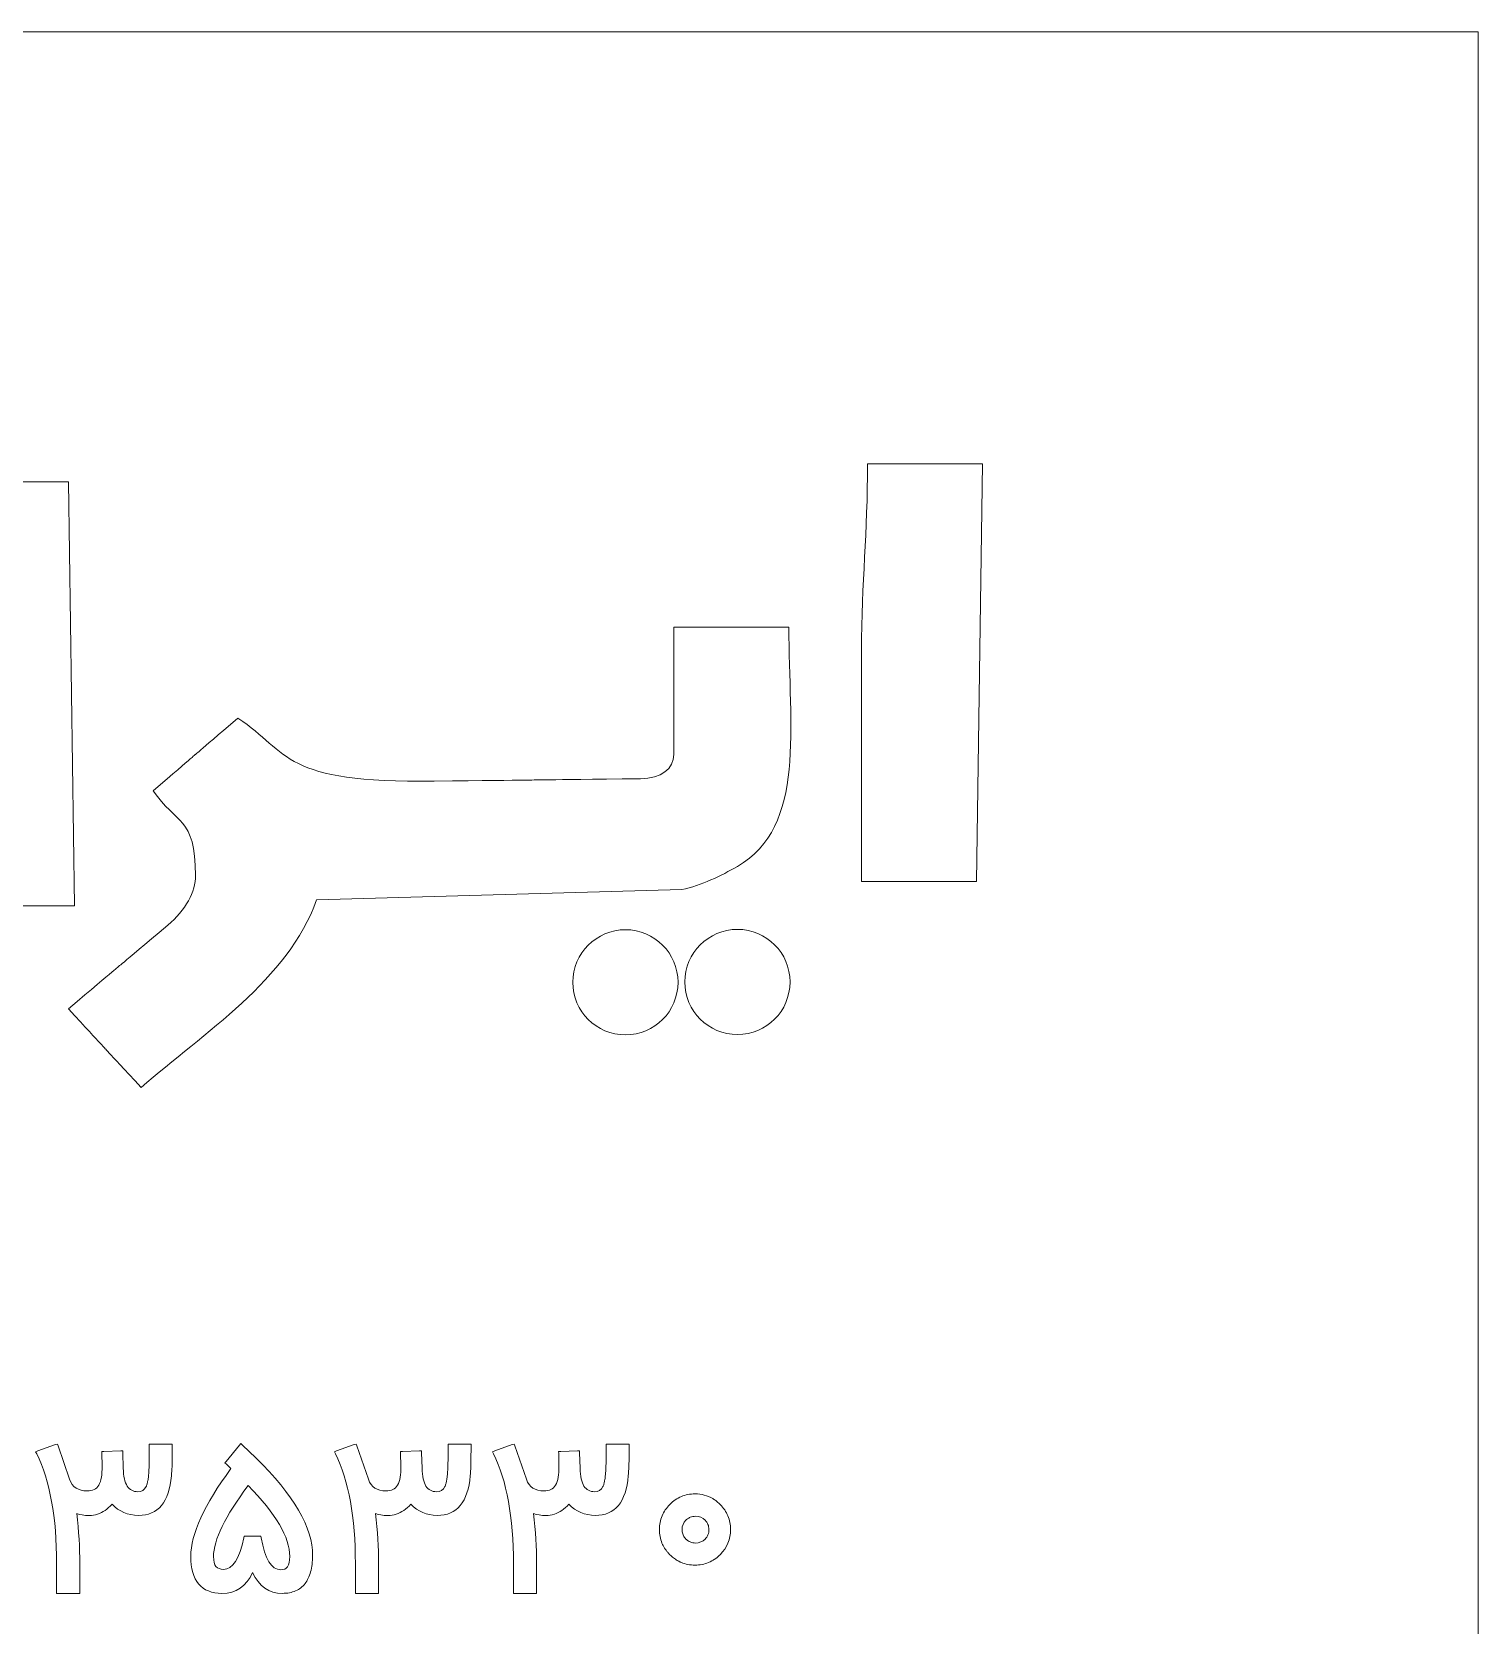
# Model space of a CAD drawing. Header units: millimetres. Extents: x -33 to 258, y -95 to 44.
# Drawn here: x 42.6 to 105.7, y -25.5 to 44.1 of the extents above; entities that cross this region are included whole.
import ezdxf

# ---------------------------------------------------------------- set-up
doc = ezdxf.new("R2010")
doc.units = ezdxf.units.MM
doc.header["$MEASUREMENT"] = 0
doc.layers.add('Layer 1', color=7, linetype='Continuous')

msp = doc.modelspace()

# ---------------------------------------------------------------- linework, layer by layer
at = {"layer": 'Layer 1', "color": 250, "lineweight": 18}
msp.add_open_spline([(-33.0567, -94.6882), (-33.0567, -94.6882), (105.7495, -94.6882), (105.7495, -94.6882), (105.7495, -94.6882), (105.7495, 44.118), (105.7495, 44.118), (105.7495, 44.118), (-33.0567, 44.118), (-33.0567, 44.118), (-33.0567, 44.118), (-33.0567, -94.6882), (-33.0567, -94.6882)], degree=3, knots=[0, 0, 0, 0, 0.25, 0.25, 0.25, 0.5, 0.5, 0.5, 0.75, 0.75, 0.75, 1, 1, 1, 1], dxfattribs=at)
at = {"layer": 'Layer 1', "color": 250, "lineweight": 9}
for points, knots in [([(78.8067, 17.052), (78.8067, 17.052), (78.8067, 6.9991), (78.8067, 6.9991), (78.8067, 6.9991), (83.8331, 6.9991), (83.8331, 6.9991), (83.8331, 6.9991), (84.0977, 25.253), (84.0977, 25.253), (84.0977, 25.253), (79.0712, 25.253), (79.0712, 25.253), (79.0712, 22.2003), (78.8067, 20.1348), (78.8067, 17.052)], [0, 0, 0, 0, 0.2, 0.2, 0.2, 0.4, 0.4, 0.4, 0.6, 0.6, 0.6, 0.8, 0.8, 0.8, 1, 1, 1, 1]), ([(39.3887, 5.9409), (39.3887, 5.9409), (44.4152, 5.9409), (44.4152, 5.9409), (44.4152, 5.9409), (44.1506, 24.4594), (44.1506, 24.4594), (44.1506, 24.4594), (38.8596, 24.4594), (38.8596, 24.4594), (38.8876, 23.2022), (39.1279, 22.8717), (39.1243, 19.9621), (39.1223, 18.3736), (39.1298, 16.7851), (39.1207, 15.1966), (39.1097, 13.2785), (39.4025, 12.5536), (39.3949, 10.709), (39.3884, 9.1195), (39.3887, 7.5304), (39.3887, 5.9409)], [0, 0, 0, 0, 0.1428571, 0.1428571, 0.1428571, 0.2857143, 0.2857143, 0.2857143, 0.4285714, 0.4285714, 0.4285714, 0.5714286, 0.5714286, 0.5714286, 0.7142857, 0.7142857, 0.7142857, 0.8571429, 0.8571429, 0.8571429, 1, 1, 1, 1]), ([(70.6056, 12.5546), (70.6056, 11.9285), (70.0529, 11.5028), (69.1457, 11.492), (60.1353, 11.3848), (69.1457, 11.492), (60.1353, 11.3848), (53.4619, 11.2989), (53.8568, 12.6026), (51.558, 14.1419), (47.8543, 10.9673), (51.558, 14.1419), (47.8543, 10.9673), (48.8441, 9.4892), (49.7062, 9.8609), (49.7062, 7.2636), (49.7062, 6.5621), (49.2688, 5.7471), (48.4963, 5.0975), (44.1506, 1.4435), (48.4963, 5.0975), (44.1506, 1.4435), (47.3252, -1.9956), (44.1506, 1.4435), (47.3252, -1.9956), (50.0601, 0.3885), (53.7593, 2.7047), (54.9972, 6.2054), (54.9972, 6.2054), (70.9579, 6.6468), (70.9579, 6.6468), (71.7999, 6.8275), (72.6803, 7.2563), (73.3832, 7.6607), (76.4036, 9.398), (75.6321, 13.746), (75.6321, 18.1102), (75.6321, 18.1102), (70.6056, 18.1102), (70.6056, 18.1102), (70.6056, 18.1102), (70.6056, 12.5546), (70.6056, 12.5546)], [0, 0, 0, 0, 0.0714286, 0.0714286, 0.0714286, 0.1428571, 0.1428571, 0.1428571, 0.2142857, 0.2142857, 0.2142857, 0.2857143, 0.2857143, 0.2857143, 0.3571429, 0.3571429, 0.3571429, 0.4285714, 0.4285714, 0.4285714, 0.5, 0.5, 0.5, 0.5714286, 0.5714286, 0.5714286, 0.6428571, 0.6428571, 0.6428571, 0.7142857, 0.7142857, 0.7142857, 0.7857143, 0.7857143, 0.7857143, 0.8571429, 0.8571429, 0.8571429, 0.9285714, 0.9285714, 0.9285714, 1, 1, 1, 1]), ([(68.4892, 0.3014), (69.7584, 0.3014), (70.7873, 1.3303), (70.7873, 2.5995), (70.7873, 3.8687), (69.7584, 4.8976), (68.4892, 4.8976), (67.22, 4.8976), (66.1911, 3.8687), (66.1911, 2.5995), (66.1911, 1.3303), (67.22, 0.3014), (68.4892, 0.3014)], [0, 0, 0, 0, 0.25, 0.25, 0.25, 0.5, 0.5, 0.5, 0.75, 0.75, 0.75, 1, 1, 1, 1]), ([(73.3834, 0.3158), (74.6526, 0.3158), (75.6815, 1.3447), (75.6815, 2.6139), (75.6815, 3.8831), (74.6526, 4.912), (73.3834, 4.912), (72.1142, 4.912), (71.0853, 3.8831), (71.0853, 2.6139), (71.0853, 1.3447), (72.1142, 0.3158), (73.3834, 0.3158)], [0, 0, 0, 0, 0.25, 0.25, 0.25, 0.5, 0.5, 0.5, 0.75, 0.75, 0.75, 1, 1, 1, 1]), ([(44.5142, -20.6083), (44.6043, -21.3573), (44.6501, -22.092), (44.6501, -22.8109), (44.6501, -22.8109), (44.6501, -24.0007), (44.6501, -24.0007), (44.6501, -24.0007), (44.6501, -24.0939), (44.6501, -24.0939), (44.6501, -24.0939), (44.5569, -24.0939), (44.5569, -24.0939), (44.5569, -24.0939), (43.7273, -24.0939), (43.7273, -24.0939), (43.7273, -24.0939), (43.6357, -24.0939), (43.6357, -24.0939), (43.6357, -24.0939), (43.6357, -24.0007), (43.6357, -24.0007), (43.6357, -24.0007), (43.6357, -22.7983), (43.6357, -22.7983), (43.6357, -20.7726), (43.345, -19.1736), (42.7651, -17.9965), (42.7651, -17.9965), (42.7193, -17.9048), (42.7193, -17.9048), (42.7193, -17.9048), (42.8156, -17.8669), (42.8156, -17.8669), (42.8156, -17.8669), (43.5804, -17.5983), (43.5804, -17.5983), (43.5804, -17.5983), (43.6673, -17.5715), (43.6673, -17.5715), (43.6673, -17.5715), (43.6957, -17.6552), (43.6957, -17.6552), (43.6957, -17.6552), (44.2045, -19.112), (44.2045, -19.112), (44.3214, -19.4486), (44.5774, -19.6192), (44.9692, -19.6224), (45.2063, -19.6255), (45.3753, -19.5386), (45.478, -19.3632), (45.5823, -19.1894), (45.6313, -18.9113), (45.6218, -18.529), (45.6218, -18.529), (45.6123, -17.9886), (45.6123, -17.9886), (45.6123, -17.9886), (45.6076, -17.8954), (45.6076, -17.8954), (45.6076, -17.8954), (45.6992, -17.8906), (45.6992, -17.8906), (45.6992, -17.8906), (46.4355, -17.8669), (46.4355, -17.8669), (46.4355, -17.8669), (46.5288, -17.8669), (46.5288, -17.8669), (46.5288, -17.8669), (46.5288, -17.9601), (46.5288, -17.9601), (46.5288, -17.9601), (46.5477, -18.6269), (46.5477, -18.6269), (46.5572, -18.984), (46.6141, -19.2447), (46.7184, -19.409), (46.8258, -19.5718), (46.9807, -19.654), (47.1813, -19.654), (47.3504, -19.6571), (47.472, -19.5829), (47.5431, -19.4328), (47.5605, -19.3948), (47.5763, -19.3569), (47.589, -19.3158), (47.6016, -19.2732), (47.6111, -19.2273), (47.6206, -19.1768), (47.6364, -19.0915), (47.6443, -19.0377), (47.6443, -19.0156), (47.6506, -18.9477), (47.6569, -18.8797), (47.6632, -18.8118), (47.6664, -18.747), (47.6696, -18.6838), (47.6727, -18.6222), (47.6759, -18.5606), (47.6775, -18.5021), (47.6806, -18.4468), (47.6806, -18.3868), (47.6822, -18.3315), (47.6854, -18.2793), (47.6854, -18.2793), (47.6854, -17.6647), (47.6854, -17.6647), (47.6854, -17.6647), (47.6854, -17.5715), (47.6854, -17.5715), (47.6854, -17.5715), (47.7786, -17.5715), (47.7786, -17.5715), (47.7786, -17.5715), (48.5986, -17.5715), (48.5986, -17.5715), (48.5986, -17.5715), (48.6903, -17.5715), (48.6903, -17.5715), (48.6903, -17.5715), (48.6903, -17.6647), (48.6903, -17.6647), (48.6903, -17.6647), (48.6855, -18.2651), (48.6855, -18.2651), (48.6855, -18.4421), (48.6745, -18.6712), (48.6539, -18.9556), (48.6065, -19.5228), (48.4627, -19.9542), (48.221, -20.2496), (47.9777, -20.5435), (47.6411, -20.6905), (47.2098, -20.6873), (46.75, -20.6842), (46.3644, -20.5214), (46.0563, -20.2007), (45.9584, -20.3081), (45.8557, -20.3982), (45.7514, -20.4708), (45.6455, -20.5435), (45.5365, -20.5988), (45.4227, -20.6352), (45.3058, -20.6731), (45.1841, -20.6905), (45.0609, -20.6905), (44.8334, -20.6905), (44.6501, -20.6636), (44.5142, -20.6083)], [0, 0, 0, 0, 0.02, 0.02, 0.02, 0.04, 0.04, 0.04, 0.06, 0.06, 0.06, 0.08, 0.08, 0.08, 0.1, 0.1, 0.1, 0.12, 0.12, 0.12, 0.14, 0.14, 0.14, 0.16, 0.16, 0.16, 0.18, 0.18, 0.18, 0.2, 0.2, 0.2, 0.22, 0.22, 0.22, 0.24, 0.24, 0.24, 0.26, 0.26, 0.26, 0.28, 0.28, 0.28, 0.3, 0.3, 0.3, 0.32, 0.32, 0.32, 0.34, 0.34, 0.34, 0.36, 0.36, 0.36, 0.38, 0.38, 0.38, 0.4, 0.4, 0.4, 0.42, 0.42, 0.42, 0.44, 0.44, 0.44, 0.46, 0.46, 0.46, 0.48, 0.48, 0.48, 0.5, 0.5, 0.5, 0.52, 0.52, 0.52, 0.54, 0.54, 0.54, 0.56, 0.56, 0.56, 0.58, 0.58, 0.58, 0.6, 0.6, 0.6, 0.62, 0.62, 0.62, 0.64, 0.64, 0.64, 0.66, 0.66, 0.66, 0.68, 0.68, 0.68, 0.7, 0.7, 0.7, 0.72, 0.72, 0.72, 0.74, 0.74, 0.74, 0.76, 0.76, 0.76, 0.78, 0.78, 0.78, 0.8, 0.8, 0.8, 0.82, 0.82, 0.82, 0.84, 0.84, 0.84, 0.86, 0.86, 0.86, 0.88, 0.88, 0.88, 0.9, 0.9, 0.9, 0.92, 0.92, 0.92, 0.94, 0.94, 0.94, 0.96, 0.96, 0.96, 0.98, 0.98, 0.98, 1, 1, 1, 1]), ([(50.8565, -24.0939), (50.4094, -24.0939), (50.0712, -23.9564), (49.8421, -23.6815), (49.6114, -23.4066), (49.4961, -23.0084), (49.4961, -22.487), (49.4961, -21.5121), (50.0823, -20.2307), (51.2547, -18.6459), (51.2547, -18.6459), (51.0556, -18.4547), (51.0556, -18.4547), (51.0556, -18.4547), (50.9908, -18.3947), (50.9908, -18.3947), (50.9908, -18.3947), (51.0461, -18.3299), (51.0461, -18.3299), (51.0461, -18.3299), (51.6197, -17.6268), (51.6197, -17.6268), (51.6197, -17.6268), (51.686, -17.5478), (51.686, -17.5478), (51.686, -17.5478), (51.754, -17.6173), (51.754, -17.6173), (51.754, -17.6173), (52.3386, -18.1687), (52.3386, -18.1687), (54.0008, -19.8041), (54.8288, -21.2277), (54.8193, -22.4412), (54.8193, -22.7193), (54.7908, -22.9547), (54.7355, -23.149), (54.6802, -23.3529), (54.5981, -23.5251), (54.4906, -23.6673), (54.3832, -23.8063), (54.2457, -23.9138), (54.0782, -23.9865), (53.9123, -24.0576), (53.7196, -24.0939), (53.4999, -24.0939), (52.9137, -24.0939), (52.4792, -23.7889), (52.1996, -23.1822), (51.9278, -23.7889), (51.4806, -24.0939), (50.8565, -24.0939)], [0, 0, 0, 0, 0.0588235, 0.0588235, 0.0588235, 0.1176471, 0.1176471, 0.1176471, 0.1764706, 0.1764706, 0.1764706, 0.2352941, 0.2352941, 0.2352941, 0.2941176, 0.2941176, 0.2941176, 0.3529412, 0.3529412, 0.3529412, 0.4117647, 0.4117647, 0.4117647, 0.4705882, 0.4705882, 0.4705882, 0.5294118, 0.5294118, 0.5294118, 0.5882353, 0.5882353, 0.5882353, 0.6470588, 0.6470588, 0.6470588, 0.7058824, 0.7058824, 0.7058824, 0.7647059, 0.7647059, 0.7647059, 0.8235294, 0.8235294, 0.8235294, 0.8823529, 0.8823529, 0.8823529, 0.9411765, 0.9411765, 0.9411765, 1, 1, 1, 1]), ([(57.5686, -20.6083), (57.6587, -21.3573), (57.7045, -22.092), (57.7045, -22.8109), (57.7045, -22.8109), (57.7045, -24.0007), (57.7045, -24.0007), (57.7045, -24.0007), (57.7045, -24.0939), (57.7045, -24.0939), (57.7045, -24.0939), (57.6113, -24.0939), (57.6113, -24.0939), (57.6113, -24.0939), (56.7817, -24.0939), (56.7817, -24.0939), (56.7817, -24.0939), (56.6901, -24.0939), (56.6901, -24.0939), (56.6901, -24.0939), (56.6901, -24.0007), (56.6901, -24.0007), (56.6901, -24.0007), (56.6901, -22.7983), (56.6901, -22.7983), (56.6901, -20.7726), (56.3994, -19.1736), (55.8195, -17.9965), (55.8195, -17.9965), (55.7737, -17.9048), (55.7737, -17.9048), (55.7737, -17.9048), (55.87, -17.8669), (55.87, -17.8669), (55.87, -17.8669), (56.6348, -17.5983), (56.6348, -17.5983), (56.6348, -17.5983), (56.7217, -17.5715), (56.7217, -17.5715), (56.7217, -17.5715), (56.7501, -17.6552), (56.7501, -17.6552), (56.7501, -17.6552), (57.2589, -19.112), (57.2589, -19.112), (57.3758, -19.4486), (57.6318, -19.6192), (58.0236, -19.6224), (58.2607, -19.6255), (58.4297, -19.5386), (58.5324, -19.3632), (58.6367, -19.1894), (58.6857, -18.9113), (58.6762, -18.529), (58.6762, -18.529), (58.6667, -17.9886), (58.6667, -17.9886), (58.6667, -17.9886), (58.662, -17.8954), (58.662, -17.8954), (58.662, -17.8954), (58.7536, -17.8906), (58.7536, -17.8906), (58.7536, -17.8906), (59.4899, -17.8669), (59.4899, -17.8669), (59.4899, -17.8669), (59.5832, -17.8669), (59.5832, -17.8669), (59.5832, -17.8669), (59.5832, -17.9601), (59.5832, -17.9601), (59.5832, -17.9601), (59.6021, -18.6269), (59.6021, -18.6269), (59.6116, -18.984), (59.6685, -19.2447), (59.7728, -19.409), (59.8802, -19.5718), (60.0351, -19.654), (60.2357, -19.654), (60.4048, -19.6571), (60.5264, -19.5829), (60.5975, -19.4328), (60.6149, -19.3948), (60.6307, -19.3569), (60.6434, -19.3158), (60.656, -19.2732), (60.6655, -19.2273), (60.675, -19.1768), (60.6908, -19.0915), (60.6987, -19.0377), (60.6987, -19.0156), (60.705, -18.9477), (60.7113, -18.8797), (60.7176, -18.8118), (60.7208, -18.747), (60.724, -18.6838), (60.7271, -18.6222), (60.7303, -18.5606), (60.7319, -18.5021), (60.735, -18.4468), (60.735, -18.3868), (60.7366, -18.3315), (60.7398, -18.2793), (60.7398, -18.2793), (60.7398, -17.6647), (60.7398, -17.6647), (60.7398, -17.6647), (60.7398, -17.5715), (60.7398, -17.5715), (60.7398, -17.5715), (60.833, -17.5715), (60.833, -17.5715), (60.833, -17.5715), (61.653, -17.5715), (61.653, -17.5715), (61.653, -17.5715), (61.7447, -17.5715), (61.7447, -17.5715), (61.7447, -17.5715), (61.7447, -17.6647), (61.7447, -17.6647), (61.7447, -17.6647), (61.7399, -18.2651), (61.7399, -18.2651), (61.7399, -18.4421), (61.7289, -18.6712), (61.7083, -18.9556), (61.6609, -19.5228), (61.5171, -19.9542), (61.2754, -20.2496), (61.0321, -20.5435), (60.6955, -20.6905), (60.2642, -20.6873), (59.8044, -20.6842), (59.4188, -20.5214), (59.1107, -20.2007), (59.0128, -20.3081), (58.9101, -20.3982), (58.8058, -20.4708), (58.6999, -20.5435), (58.5909, -20.5988), (58.4771, -20.6352), (58.3602, -20.6731), (58.2385, -20.6905), (58.1153, -20.6905), (57.8878, -20.6905), (57.7045, -20.6636), (57.5686, -20.6083)], [0, 0, 0, 0, 0.02, 0.02, 0.02, 0.04, 0.04, 0.04, 0.06, 0.06, 0.06, 0.08, 0.08, 0.08, 0.1, 0.1, 0.1, 0.12, 0.12, 0.12, 0.14, 0.14, 0.14, 0.16, 0.16, 0.16, 0.18, 0.18, 0.18, 0.2, 0.2, 0.2, 0.22, 0.22, 0.22, 0.24, 0.24, 0.24, 0.26, 0.26, 0.26, 0.28, 0.28, 0.28, 0.3, 0.3, 0.3, 0.32, 0.32, 0.32, 0.34, 0.34, 0.34, 0.36, 0.36, 0.36, 0.38, 0.38, 0.38, 0.4, 0.4, 0.4, 0.42, 0.42, 0.42, 0.44, 0.44, 0.44, 0.46, 0.46, 0.46, 0.48, 0.48, 0.48, 0.5, 0.5, 0.5, 0.52, 0.52, 0.52, 0.54, 0.54, 0.54, 0.56, 0.56, 0.56, 0.58, 0.58, 0.58, 0.6, 0.6, 0.6, 0.62, 0.62, 0.62, 0.64, 0.64, 0.64, 0.66, 0.66, 0.66, 0.68, 0.68, 0.68, 0.7, 0.7, 0.7, 0.72, 0.72, 0.72, 0.74, 0.74, 0.74, 0.76, 0.76, 0.76, 0.78, 0.78, 0.78, 0.8, 0.8, 0.8, 0.82, 0.82, 0.82, 0.84, 0.84, 0.84, 0.86, 0.86, 0.86, 0.88, 0.88, 0.88, 0.9, 0.9, 0.9, 0.92, 0.92, 0.92, 0.94, 0.94, 0.94, 0.96, 0.96, 0.96, 0.98, 0.98, 0.98, 1, 1, 1, 1]), ([(64.475, -20.6083), (64.5651, -21.3573), (64.6109, -22.092), (64.6109, -22.8109), (64.6109, -22.8109), (64.6109, -24.0007), (64.6109, -24.0007), (64.6109, -24.0007), (64.6109, -24.0939), (64.6109, -24.0939), (64.6109, -24.0939), (64.5177, -24.0939), (64.5177, -24.0939), (64.5177, -24.0939), (63.6881, -24.0939), (63.6881, -24.0939), (63.6881, -24.0939), (63.5965, -24.0939), (63.5965, -24.0939), (63.5965, -24.0939), (63.5965, -24.0007), (63.5965, -24.0007), (63.5965, -24.0007), (63.5965, -22.7983), (63.5965, -22.7983), (63.5965, -20.7726), (63.3058, -19.1736), (62.7259, -17.9965), (62.7259, -17.9965), (62.6801, -17.9048), (62.6801, -17.9048), (62.6801, -17.9048), (62.7764, -17.8669), (62.7764, -17.8669), (62.7764, -17.8669), (63.5412, -17.5983), (63.5412, -17.5983), (63.5412, -17.5983), (63.6281, -17.5715), (63.6281, -17.5715), (63.6281, -17.5715), (63.6565, -17.6552), (63.6565, -17.6552), (63.6565, -17.6552), (64.1653, -19.112), (64.1653, -19.112), (64.2822, -19.4486), (64.5382, -19.6192), (64.93, -19.6224), (65.1671, -19.6255), (65.3361, -19.5386), (65.4388, -19.3632), (65.5431, -19.1894), (65.5921, -18.9113), (65.5826, -18.529), (65.5826, -18.529), (65.5731, -17.9886), (65.5731, -17.9886), (65.5731, -17.9886), (65.5684, -17.8954), (65.5684, -17.8954), (65.5684, -17.8954), (65.66, -17.8906), (65.66, -17.8906), (65.66, -17.8906), (66.3963, -17.8669), (66.3963, -17.8669), (66.3963, -17.8669), (66.4896, -17.8669), (66.4896, -17.8669), (66.4896, -17.8669), (66.4896, -17.9601), (66.4896, -17.9601), (66.4896, -17.9601), (66.5085, -18.6269), (66.5085, -18.6269), (66.518, -18.984), (66.5749, -19.2447), (66.6792, -19.409), (66.7866, -19.5718), (66.9415, -19.654), (67.1421, -19.654), (67.3112, -19.6571), (67.4328, -19.5829), (67.5039, -19.4328), (67.5213, -19.3948), (67.5371, -19.3569), (67.5498, -19.3158), (67.5624, -19.2732), (67.5719, -19.2273), (67.5814, -19.1768), (67.5972, -19.0915), (67.6051, -19.0377), (67.6051, -19.0156), (67.6114, -18.9477), (67.6177, -18.8797), (67.624, -18.8118), (67.6272, -18.747), (67.6304, -18.6838), (67.6335, -18.6222), (67.6367, -18.5606), (67.6383, -18.5021), (67.6414, -18.4468), (67.6414, -18.3868), (67.643, -18.3315), (67.6462, -18.2793), (67.6462, -18.2793), (67.6462, -17.6647), (67.6462, -17.6647), (67.6462, -17.6647), (67.6462, -17.5715), (67.6462, -17.5715), (67.6462, -17.5715), (67.7394, -17.5715), (67.7394, -17.5715), (67.7394, -17.5715), (68.5594, -17.5715), (68.5594, -17.5715), (68.5594, -17.5715), (68.6511, -17.5715), (68.6511, -17.5715), (68.6511, -17.5715), (68.6511, -17.6647), (68.6511, -17.6647), (68.6511, -17.6647), (68.6463, -18.2651), (68.6463, -18.2651), (68.6463, -18.4421), (68.6353, -18.6712), (68.6147, -18.9556), (68.5673, -19.5228), (68.4235, -19.9542), (68.1818, -20.2496), (67.9385, -20.5435), (67.6019, -20.6905), (67.1706, -20.6873), (66.7108, -20.6842), (66.3252, -20.5214), (66.0171, -20.2007), (65.9192, -20.3081), (65.8165, -20.3982), (65.7122, -20.4708), (65.6063, -20.5435), (65.4973, -20.5988), (65.3835, -20.6352), (65.2666, -20.6731), (65.1449, -20.6905), (65.0217, -20.6905), (64.7942, -20.6905), (64.6109, -20.6636), (64.475, -20.6083)], [0, 0, 0, 0, 0.02, 0.02, 0.02, 0.04, 0.04, 0.04, 0.06, 0.06, 0.06, 0.08, 0.08, 0.08, 0.1, 0.1, 0.1, 0.12, 0.12, 0.12, 0.14, 0.14, 0.14, 0.16, 0.16, 0.16, 0.18, 0.18, 0.18, 0.2, 0.2, 0.2, 0.22, 0.22, 0.22, 0.24, 0.24, 0.24, 0.26, 0.26, 0.26, 0.28, 0.28, 0.28, 0.3, 0.3, 0.3, 0.32, 0.32, 0.32, 0.34, 0.34, 0.34, 0.36, 0.36, 0.36, 0.38, 0.38, 0.38, 0.4, 0.4, 0.4, 0.42, 0.42, 0.42, 0.44, 0.44, 0.44, 0.46, 0.46, 0.46, 0.48, 0.48, 0.48, 0.5, 0.5, 0.5, 0.52, 0.52, 0.52, 0.54, 0.54, 0.54, 0.56, 0.56, 0.56, 0.58, 0.58, 0.58, 0.6, 0.6, 0.6, 0.62, 0.62, 0.62, 0.64, 0.64, 0.64, 0.66, 0.66, 0.66, 0.68, 0.68, 0.68, 0.7, 0.7, 0.7, 0.72, 0.72, 0.72, 0.74, 0.74, 0.74, 0.76, 0.76, 0.76, 0.78, 0.78, 0.78, 0.8, 0.8, 0.8, 0.82, 0.82, 0.82, 0.84, 0.84, 0.84, 0.86, 0.86, 0.86, 0.88, 0.88, 0.88, 0.9, 0.9, 0.9, 0.92, 0.92, 0.92, 0.94, 0.94, 0.94, 0.96, 0.96, 0.96, 0.98, 0.98, 0.98, 1, 1, 1, 1]), ([(50.4915, -22.487), (50.4915, -22.6877), (50.5263, -22.8314), (50.5974, -22.9183), (50.6685, -23.0037), (50.7775, -23.0479), (50.926, -23.0479), (51.3242, -23.0479), (51.6213, -22.5865), (51.8156, -21.6638), (51.8156, -21.6638), (51.833, -21.5895), (51.833, -21.5895), (51.833, -21.5895), (51.9072, -21.5895), (51.9072, -21.5895), (51.9072, -21.5895), (52.4808, -21.5943), (52.4808, -21.5943), (52.4808, -21.5943), (52.5598, -21.5943), (52.5598, -21.5943), (52.5598, -21.5943), (52.574, -21.6685), (52.574, -21.6685), (52.732, -22.5992), (53.0164, -23.0653), (53.4304, -23.0653), (53.5631, -23.0653), (53.6627, -23.021), (53.7275, -22.931), (53.7922, -22.8425), (53.8239, -22.6924), (53.8239, -22.4822), (53.8239, -21.6527), (53.2171, -20.6194), (52.0052, -19.3806), (50.9956, -20.73), (50.4915, -21.7649), (50.4915, -22.487)], [0, 0, 0, 0, 0.0769231, 0.0769231, 0.0769231, 0.1538462, 0.1538462, 0.1538462, 0.2307692, 0.2307692, 0.2307692, 0.3076923, 0.3076923, 0.3076923, 0.3846154, 0.3846154, 0.3846154, 0.4615385, 0.4615385, 0.4615385, 0.5384615, 0.5384615, 0.5384615, 0.6153846, 0.6153846, 0.6153846, 0.6923077, 0.6923077, 0.6923077, 0.7692308, 0.7692308, 0.7692308, 0.8461538, 0.8461538, 0.8461538, 0.9230769, 0.9230769, 0.9230769, 1, 1, 1, 1]), ([(70.2327, -20.4456), (70.2896, -20.3618), (70.3559, -20.2828), (70.4302, -20.207), (70.506, -20.1327), (70.5866, -20.0664), (70.6688, -20.0079), (70.7525, -19.951), (70.841, -19.902), (70.9327, -19.8625), (71.1191, -19.7851), (71.3166, -19.7472), (71.5299, -19.7472), (71.6721, -19.7472), (71.808, -19.7646), (71.936, -19.7977), (72.064, -19.8325), (72.1856, -19.8846), (72.3041, -19.9557), (72.3247, -19.9668), (72.3468, -19.981), (72.3705, -19.9968), (72.3942, -20.0126), (72.4163, -20.0284), (72.4369, -20.0427), (72.459, -20.0585), (72.4811, -20.0758), (72.5032, -20.0948), (72.5238, -20.1122), (72.5443, -20.1311), (72.5649, -20.1501), (72.5854, -20.1675), (72.6059, -20.1864), (72.6281, -20.2054), (72.7782, -20.3602), (72.8935, -20.5277), (72.9693, -20.7094), (73.0073, -20.8027), (73.0357, -20.8975), (73.0562, -20.997), (73.0752, -21.095), (73.0863, -21.1992), (73.0863, -21.3067), (73.0863, -21.7333), (72.933, -22.0983), (72.6281, -22.4048), (72.5901, -22.4412), (72.5522, -22.4759), (72.5111, -22.5107), (72.4716, -22.5439), (72.4305, -22.5755), (72.3863, -22.6023), (72.3041, -22.6592), (72.2157, -22.705), (72.1224, -22.7445), (72.0308, -22.7825), (71.9344, -22.8109), (71.8364, -22.8299), (71.7369, -22.8488), (71.6358, -22.8583), (71.5299, -22.8583), (71.3166, -22.8583), (71.1191, -22.8204), (70.9327, -22.7461), (70.9184, -22.7398), (70.9026, -22.7335), (70.8868, -22.7256), (70.871, -22.7177), (70.8568, -22.7098), (70.8426, -22.7019), (70.8284, -22.6956), (70.8142, -22.6877), (70.7984, -22.6798), (70.7841, -22.6719), (70.7699, -22.6655), (70.7573, -22.6592), (70.6988, -22.6245), (70.6419, -22.5865), (70.5882, -22.5423), (70.5345, -22.4996), (70.4808, -22.4538), (70.4286, -22.4048), (70.4002, -22.3732), (70.3733, -22.3416), (70.3449, -22.3084), (70.318, -22.2768), (70.2912, -22.2437), (70.2659, -22.2121), (70.2422, -22.1789), (70.2185, -22.1457), (70.1979, -22.1125), (70.1758, -22.0778), (70.1553, -22.043), (70.1363, -22.0082), (70.1189, -21.9735), (70.1016, -21.9371), (70.0858, -21.8992), (70.0494, -21.8076), (70.021, -21.7112), (70.002, -21.6132), (69.9846, -21.5137), (69.9751, -21.411), (69.9751, -21.3051), (69.9751, -21.1977), (69.9846, -21.095), (70.002, -20.997), (70.021, -20.8975), (70.0494, -20.8027), (70.0889, -20.7094), (70.1268, -20.6178), (70.1742, -20.5293), (70.2327, -20.4456)], [0, 0, 0, 0, 0.027027, 0.027027, 0.027027, 0.0540541, 0.0540541, 0.0540541, 0.0810811, 0.0810811, 0.0810811, 0.1081081, 0.1081081, 0.1081081, 0.1351351, 0.1351351, 0.1351351, 0.1621622, 0.1621622, 0.1621622, 0.1891892, 0.1891892, 0.1891892, 0.2162162, 0.2162162, 0.2162162, 0.2432432, 0.2432432, 0.2432432, 0.2702703, 0.2702703, 0.2702703, 0.2972973, 0.2972973, 0.2972973, 0.3243243, 0.3243243, 0.3243243, 0.3513514, 0.3513514, 0.3513514, 0.3783784, 0.3783784, 0.3783784, 0.4054054, 0.4054054, 0.4054054, 0.4324324, 0.4324324, 0.4324324, 0.4594595, 0.4594595, 0.4594595, 0.4864865, 0.4864865, 0.4864865, 0.5135135, 0.5135135, 0.5135135, 0.5405405, 0.5405405, 0.5405405, 0.5675676, 0.5675676, 0.5675676, 0.5945946, 0.5945946, 0.5945946, 0.6216216, 0.6216216, 0.6216216, 0.6486486, 0.6486486, 0.6486486, 0.6756757, 0.6756757, 0.6756757, 0.7027027, 0.7027027, 0.7027027, 0.7297297, 0.7297297, 0.7297297, 0.7567568, 0.7567568, 0.7567568, 0.7837838, 0.7837838, 0.7837838, 0.8108108, 0.8108108, 0.8108108, 0.8378378, 0.8378378, 0.8378378, 0.8648649, 0.8648649, 0.8648649, 0.8918919, 0.8918919, 0.8918919, 0.9189189, 0.9189189, 0.9189189, 0.9459459, 0.9459459, 0.9459459, 0.972973, 0.972973, 0.972973, 1, 1, 1, 1]), ([(70.9658, -21.3114), (70.9658, -21.343), (70.9674, -21.3731), (70.9722, -21.4047), (70.9769, -21.4347), (70.9848, -21.4647), (70.9927, -21.4947), (71.0022, -21.5232), (71.0132, -21.5516), (71.0259, -21.5785), (71.0385, -21.6037), (71.0527, -21.629), (71.0717, -21.6511), (71.0907, -21.6748), (71.1112, -21.6985), (71.1317, -21.7238), (71.1633, -21.7507), (71.1934, -21.776), (71.225, -21.7981), (71.255, -21.8186), (71.2882, -21.836), (71.3214, -21.8486), (71.3925, -21.8771), (71.4699, -21.8913), (71.5536, -21.8945), (71.7164, -21.8913), (71.8554, -21.8344), (71.9708, -21.7238), (72.0261, -21.6685), (72.0671, -21.6053), (72.0956, -21.5342), (72.1098, -21.4995), (72.1209, -21.4647), (72.1272, -21.4268), (72.1335, -21.3904), (72.1367, -21.3509), (72.1367, -21.3114), (72.1367, -21.2277), (72.1224, -21.1518), (72.0956, -21.0839), (72.0829, -21.0507), (72.0656, -21.0191), (72.0434, -20.9875), (72.0229, -20.9575), (71.9976, -20.9259), (71.9708, -20.8943), (71.8554, -20.7837), (71.7148, -20.7284), (71.5489, -20.7284), (71.5094, -20.7284), (71.4699, -20.7316), (71.4304, -20.7395), (71.3925, -20.7474), (71.3561, -20.7568), (71.3214, -20.7695), (71.3008, -20.779), (71.2787, -20.79), (71.2566, -20.8027), (71.236, -20.8153), (71.2155, -20.8279), (71.1949, -20.8437), (71.1744, -20.8595), (71.1539, -20.8769), (71.1317, -20.8943), (71.0211, -21.0096), (70.9658, -21.1487), (70.9658, -21.3114)], [0, 0, 0, 0, 0.0454545, 0.0454545, 0.0454545, 0.0909091, 0.0909091, 0.0909091, 0.1363636, 0.1363636, 0.1363636, 0.1818182, 0.1818182, 0.1818182, 0.2272727, 0.2272727, 0.2272727, 0.2727273, 0.2727273, 0.2727273, 0.3181818, 0.3181818, 0.3181818, 0.3636364, 0.3636364, 0.3636364, 0.4090909, 0.4090909, 0.4090909, 0.4545455, 0.4545455, 0.4545455, 0.5, 0.5, 0.5, 0.5454545, 0.5454545, 0.5454545, 0.5909091, 0.5909091, 0.5909091, 0.6363636, 0.6363636, 0.6363636, 0.6818182, 0.6818182, 0.6818182, 0.7272727, 0.7272727, 0.7272727, 0.7727273, 0.7727273, 0.7727273, 0.8181818, 0.8181818, 0.8181818, 0.8636364, 0.8636364, 0.8636364, 0.9090909, 0.9090909, 0.9090909, 0.9545455, 0.9545455, 0.9545455, 1, 1, 1, 1])]:
    msp.add_open_spline(points, degree=3, knots=knots, dxfattribs=at)

doc.saveas('drawing.dxf')
